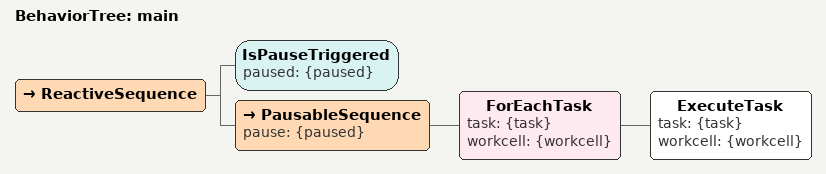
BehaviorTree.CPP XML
<root main_tree_to_execute="main">
  <BehaviorTree ID="main">
    <ReactiveSequence>
      <IsPauseTriggered paused="{paused}"/>

      <PausableSequence pause="{paused}">
        <ForEachTask task="{task}" workcell="{workcell}">
          <ExecuteTask task="{task}" workcell="{workcell}"/>
        </ForEachTask>
      </PausableSequence>

    </ReactiveSequence>
  </BehaviorTree>
</root>
